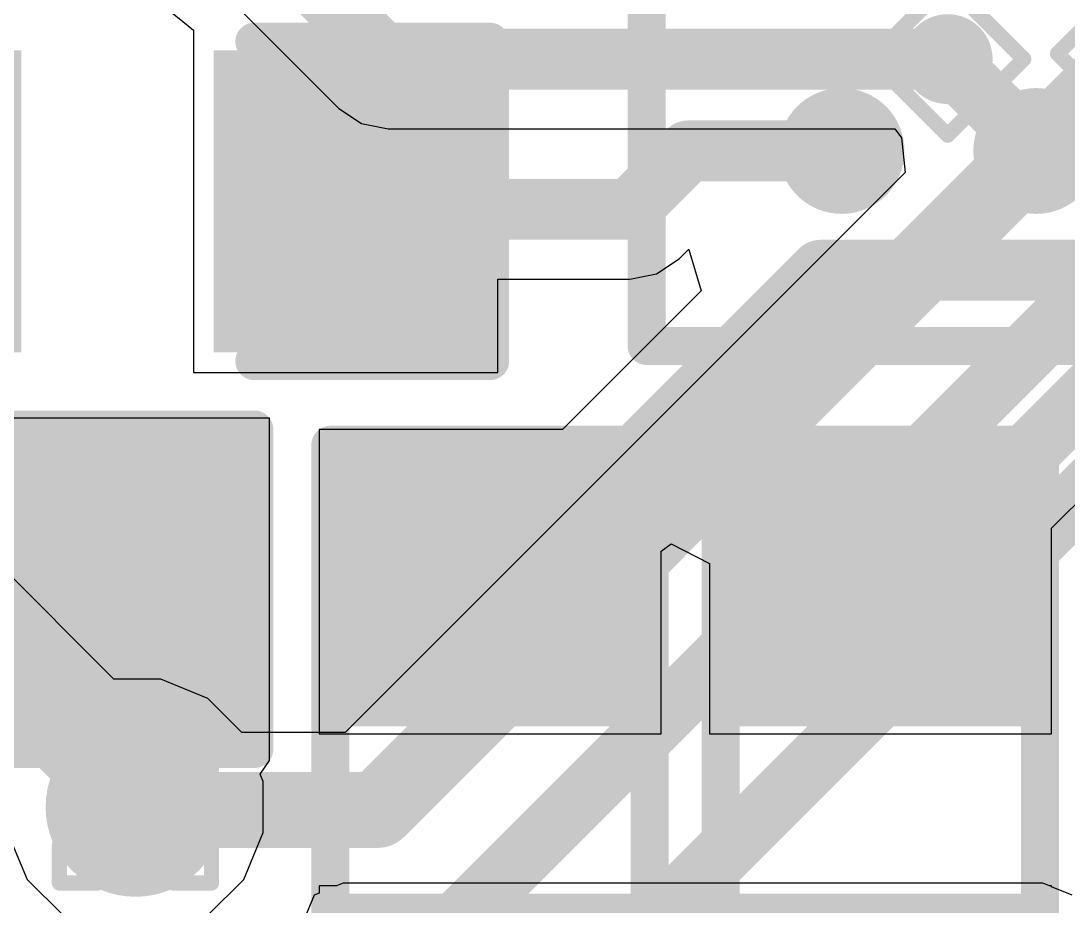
# Model space of a CAD drawing. Header units: inches. Extents: x -0.2 to 17.4, y -0.2 to 2.6.
# Drawn here: x 0.8019 to 0.9396, y 0.0514 to 0.1678 of the extents above; entities that cross this region are included whole.
import ezdxf

# ---------------------------------------------------------------- set-up
doc = ezdxf.new("R2010")
doc.units = ezdxf.units.IN
doc.header["$MEASUREMENT"] = 0
for name, color, linetype in [('Bottom Layer', 5, 'Continuous'), ('Drill Drawing', 1, 'Continuous'), ('Top Layer', 1, 'Continuous'), ('Top Overlay', 2, 'Continuous'), ('Top Paste', 8, 'Continuous'), ('Top Solder', 216, 'Continuous'), ('Via Holes', 16, 'Continuous')]:
    doc.layers.add(name, color=color, linetype=linetype)

# ---------------------------------------------------------------- blocks, each defined once
blk = doc.blocks.new('TC358870XBG_17')
at = {"layer": 'Top Layer'}
h = blk.add_hatch(color=1, dxfattribs=at)
edge = h.paths.add_edge_path()
edge.add_arc((-0.11516, -0.11516), 0.0063, 0, 360)
h = blk.add_hatch(color=1, dxfattribs=at)
edge = h.paths.add_edge_path()
edge.add_arc((-0.08957, -0.11516), 0.0063, 0, 360)
at = {"layer": 'Top Paste'}
h = blk.add_hatch(color=8, dxfattribs=at)
edge = h.paths.add_edge_path()
edge.add_arc((-0.11516, -0.11516), 0.0063, 0, 360)
h = blk.add_hatch(color=8, dxfattribs=at)
edge = h.paths.add_edge_path()
edge.add_arc((-0.08957, -0.11516), 0.0063, 0, 360)
at = {"layer": 'Top Solder'}
h = blk.add_hatch(color=216, dxfattribs=at)
edge = h.paths.add_edge_path()
edge.add_arc((-0.11516, -0.11516), 0.00827, 0, 360)
h = blk.add_hatch(color=216, dxfattribs=at)
edge = h.paths.add_edge_path()
edge.add_arc((-0.08957, -0.11516), 0.00827, 0, 360)
at = {"layer": 'Top Overlay'}
for points in [[(-0.1408, -0.1408, 0.005, 0.005, 0), (-0.1408, 0.1408, 0.005, 0.005, 0)], [(-0.1408, -0.1408, 0.005, 0.005, 0), (0.1408, -0.1408, 0.005, 0.005, 0)]]:
    blk.add_lwpolyline(points, format="xyseb", dxfattribs=at)
blk.add_lwpolyline([(-0.14205, -0.1408, 0.0025, 0.0025, 1), (-0.13955, -0.1408, 0.0025, 0.0025, 1)], format="xyseb", close=True, dxfattribs=at)
blk.add_lwpolyline([(-0.14205, -0.1408, 0.0025, 0.0025, 1), (-0.13955, -0.1408, 0.0025, 0.0025, 1)], format="xyseb", close=True, dxfattribs=at)
blk = doc.blocks.new('R___0603_30')
at = {"layer": 'Top Layer'}
for points in [[(-0.015, 0.0175), (-0.015, -0.0175), (-0.045, -0.0175), (-0.045, 0.0175)], [(0.045, 0.0175), (0.045, -0.0175), (0.015, -0.0175), (0.015, 0.0175)]]:
    blk.add_hatch(color=1, dxfattribs=at).paths.add_polyline_path(points)
at = {"layer": 'Top Paste'}
for points in [[(-0.015, 0.0175), (-0.015, -0.0175), (-0.045, -0.0175), (-0.045, 0.0175)], [(0.045, 0.0175), (0.045, -0.0175), (0.015, -0.0175), (0.015, 0.0175)]]:
    blk.add_hatch(color=8, dxfattribs=at).paths.add_polyline_path(points)
at = {"layer": 'Top Solder'}
for points in [[(-0.011, 0.0215), (-0.011, -0.0215), (-0.049, -0.0215), (-0.049, 0.0215)], [(0.049, 0.0215), (0.049, -0.0215), (0.011, -0.0215), (0.011, 0.0215)]]:
    blk.add_hatch(color=216, dxfattribs=at).paths.add_polyline_path(points)
at = {"layer": 'Top Overlay'}
for points in [[(0.048, 0.021, 0.005, 0.005, 0), (-0.048, 0.021, 0.005, 0.005, 0)], [(-0.048, 0.021, 0.005, 0.005, 0), (-0.048, -0.021, 0.005, 0.005, 0)], [(0.048, 0.021, 0.005, 0.005, 0), (0.048, -0.021, 0.005, 0.005, 0)], [(0.048, -0.021, 0.005, 0.005, 0), (-0.048, -0.021, 0.005, 0.005, 0)]]:
    blk.add_lwpolyline(points, format="xyseb", dxfattribs=at)
for points in [[(-0.04925, 0.021, 0.0025, 0.0025, 1), (-0.04675, 0.021, 0.0025, 0.0025, 1)], [(-0.04925, 0.021, 0.0025, 0.0025, 1), (-0.04675, 0.021, 0.0025, 0.0025, 1)], [(0.04675, 0.021, 0.0025, 0.0025, 1), (0.04925, 0.021, 0.0025, 0.0025, 1)], [(0.04675, 0.021, 0.0025, 0.0025, 1), (0.04925, 0.021, 0.0025, 0.0025, 1)], [(-0.04925, -0.021, 0.0025, 0.0025, 1), (-0.04675, -0.021, 0.0025, 0.0025, 1)], [(-0.04925, -0.021, 0.0025, 0.0025, 1), (-0.04675, -0.021, 0.0025, 0.0025, 1)], [(0.04675, -0.021, 0.0025, 0.0025, 1), (0.04925, -0.021, 0.0025, 0.0025, 1)], [(0.04675, -0.021, 0.0025, 0.0025, 1), (0.04925, -0.021, 0.0025, 0.0025, 1)]]:
    blk.add_lwpolyline(points, format="xyseb", close=True, dxfattribs=at)
blk = doc.blocks.new('R___0603_31')
at = {"layer": 'Top Layer'}
for points in [[(-0.015, 0.0175), (-0.015, -0.0175), (-0.045, -0.0175), (-0.045, 0.0175)], [(0.045, 0.0175), (0.045, -0.0175), (0.015, -0.0175), (0.015, 0.0175)]]:
    blk.add_hatch(color=1, dxfattribs=at).paths.add_polyline_path(points)
at = {"layer": 'Top Paste'}
for points in [[(-0.015, 0.0175), (-0.015, -0.0175), (-0.045, -0.0175), (-0.045, 0.0175)], [(0.045, 0.0175), (0.045, -0.0175), (0.015, -0.0175), (0.015, 0.0175)]]:
    blk.add_hatch(color=8, dxfattribs=at).paths.add_polyline_path(points)
at = {"layer": 'Top Solder'}
for points in [[(-0.011, 0.0215), (-0.011, -0.0215), (-0.049, -0.0215), (-0.049, 0.0215)], [(0.049, 0.0215), (0.049, -0.0215), (0.011, -0.0215), (0.011, 0.0215)]]:
    blk.add_hatch(color=216, dxfattribs=at).paths.add_polyline_path(points)
at = {"layer": 'Top Overlay'}
for points in [[(-0.048, 0.021, 0.005, 0.005, 0), (0.048, 0.021, 0.005, 0.005, 0)], [(-0.048, 0.021, 0.005, 0.005, 0), (-0.048, -0.021, 0.005, 0.005, 0)], [(0.048, 0.021, 0.005, 0.005, 0), (0.048, -0.021, 0.005, 0.005, 0)], [(-0.048, -0.021, 0.005, 0.005, 0), (0.048, -0.021, 0.005, 0.005, 0)]]:
    blk.add_lwpolyline(points, format="xyseb", dxfattribs=at)
for points in [[(-0.04925, 0.021, 0.0025, 0.0025, 1), (-0.04675, 0.021, 0.0025, 0.0025, 1)], [(-0.04925, 0.021, 0.0025, 0.0025, 1), (-0.04675, 0.021, 0.0025, 0.0025, 1)], [(0.04675, 0.021, 0.0025, 0.0025, 1), (0.04925, 0.021, 0.0025, 0.0025, 1)], [(0.04675, 0.021, 0.0025, 0.0025, 1), (0.04925, 0.021, 0.0025, 0.0025, 1)], [(-0.04925, -0.021, 0.0025, 0.0025, 1), (-0.04675, -0.021, 0.0025, 0.0025, 1)], [(-0.04925, -0.021, 0.0025, 0.0025, 1), (-0.04675, -0.021, 0.0025, 0.0025, 1)], [(0.04675, -0.021, 0.0025, 0.0025, 1), (0.04925, -0.021, 0.0025, 0.0025, 1)], [(0.04675, -0.021, 0.0025, 0.0025, 1), (0.04925, -0.021, 0.0025, 0.0025, 1)]]:
    blk.add_lwpolyline(points, format="xyseb", close=True, dxfattribs=at)
blk = doc.blocks.new('R___0603_32')
at = {"layer": 'Top Layer'}
for points in [[(-0.015, 0.0175), (-0.015, -0.0175), (-0.045, -0.0175), (-0.045, 0.0175)], [(0.045, 0.0175), (0.045, -0.0175), (0.015, -0.0175), (0.015, 0.0175)]]:
    blk.add_hatch(color=1, dxfattribs=at).paths.add_polyline_path(points)
at = {"layer": 'Top Paste'}
for points in [[(-0.015, 0.0175), (-0.015, -0.0175), (-0.045, -0.0175), (-0.045, 0.0175)], [(0.045, 0.0175), (0.045, -0.0175), (0.015, -0.0175), (0.015, 0.0175)]]:
    blk.add_hatch(color=8, dxfattribs=at).paths.add_polyline_path(points)
at = {"layer": 'Top Solder'}
for points in [[(-0.011, 0.0215), (-0.011, -0.0215), (-0.049, -0.0215), (-0.049, 0.0215)], [(0.049, 0.0215), (0.049, -0.0215), (0.011, -0.0215), (0.011, 0.0215)]]:
    blk.add_hatch(color=216, dxfattribs=at).paths.add_polyline_path(points)
at = {"layer": 'Top Overlay'}
for points in [[(-0.048, 0.021, 0.005, 0.005, 0), (0.048, 0.021, 0.005, 0.005, 0)], [(-0.048, 0.021, 0.005, 0.005, 0), (-0.048, -0.021, 0.005, 0.005, 0)], [(0.048, 0.021, 0.005, 0.005, 0), (0.048, -0.021, 0.005, 0.005, 0)], [(-0.048, -0.021, 0.005, 0.005, 0), (0.048, -0.021, 0.005, 0.005, 0)]]:
    blk.add_lwpolyline(points, format="xyseb", dxfattribs=at)
for points in [[(-0.04925, 0.021, 0.0025, 0.0025, 1), (-0.04675, 0.021, 0.0025, 0.0025, 1)], [(-0.04925, 0.021, 0.0025, 0.0025, 1), (-0.04675, 0.021, 0.0025, 0.0025, 1)], [(0.04675, 0.021, 0.0025, 0.0025, 1), (0.04925, 0.021, 0.0025, 0.0025, 1)], [(0.04675, 0.021, 0.0025, 0.0025, 1), (0.04925, 0.021, 0.0025, 0.0025, 1)], [(-0.04925, -0.021, 0.0025, 0.0025, 1), (-0.04675, -0.021, 0.0025, 0.0025, 1)], [(-0.04925, -0.021, 0.0025, 0.0025, 1), (-0.04675, -0.021, 0.0025, 0.0025, 1)], [(0.04675, -0.021, 0.0025, 0.0025, 1), (0.04925, -0.021, 0.0025, 0.0025, 1)], [(0.04675, -0.021, 0.0025, 0.0025, 1), (0.04925, -0.021, 0.0025, 0.0025, 1)]]:
    blk.add_lwpolyline(points, format="xyseb", close=True, dxfattribs=at)
blk = doc.blocks.new('C___0603_84')
at = {"layer": 'Top Layer'}
for points in [[(-0.015, 0.0175), (-0.015, -0.0175), (-0.045, -0.0175), (-0.045, 0.0175)], [(0.045, 0.0175), (0.045, -0.0175), (0.015, -0.0175), (0.015, 0.0175)]]:
    blk.add_hatch(color=1, dxfattribs=at).paths.add_polyline_path(points)
at = {"layer": 'Top Paste'}
for points in [[(-0.015, 0.0175), (-0.015, -0.0175), (-0.045, -0.0175), (-0.045, 0.0175)], [(0.045, 0.0175), (0.045, -0.0175), (0.015, -0.0175), (0.015, 0.0175)]]:
    blk.add_hatch(color=8, dxfattribs=at).paths.add_polyline_path(points)
at = {"layer": 'Top Solder'}
for points in [[(-0.01264, 0.01986), (-0.01264, -0.01986), (-0.04736, -0.01986), (-0.04736, 0.01986)], [(0.04736, 0.01986), (0.04736, -0.01986), (0.01264, -0.01986), (0.01264, 0.01986)]]:
    blk.add_hatch(color=216, dxfattribs=at).paths.add_polyline_path(points)
at = {"layer": 'Top Overlay'}
for points in [[(-0.049, 0.021, 0.005, 0.005, 0), (-0.018, 0.021, 0.005, 0.005, 0)], [(-0.049, -0.021, 0.005, 0.005, 0), (-0.049, 0.021, 0.005, 0.005, 0)], [(0.018, 0.021, 0.005, 0.005, 0), (0.049, 0.021, 0.005, 0.005, 0)], [(0.049, -0.021, 0.005, 0.005, 0), (0.049, 0.021, 0.005, 0.005, 0)], [(-0.049, -0.021, 0.005, 0.005, 0), (-0.018, -0.021, 0.005, 0.005, 0)], [(0.018, -0.021, 0.005, 0.005, 0), (0.049, -0.021, 0.005, 0.005, 0)]]:
    blk.add_lwpolyline(points, format="xyseb", dxfattribs=at)
for points in [[(-0.05025, 0.021, 0.0025, 0.0025, 1), (-0.04775, 0.021, 0.0025, 0.0025, 1)], [(-0.05025, 0.021, 0.0025, 0.0025, 1), (-0.04775, 0.021, 0.0025, 0.0025, 1)], [(-0.01925, 0.021, 0.0025, 0.0025, 1), (-0.01675, 0.021, 0.0025, 0.0025, 1)], [(0.01675, 0.021, 0.0025, 0.0025, 1), (0.01925, 0.021, 0.0025, 0.0025, 1)], [(0.04775, 0.021, 0.0025, 0.0025, 1), (0.05025, 0.021, 0.0025, 0.0025, 1)], [(0.04775, 0.021, 0.0025, 0.0025, 1), (0.05025, 0.021, 0.0025, 0.0025, 1)], [(-0.05025, -0.021, 0.0025, 0.0025, 1), (-0.04775, -0.021, 0.0025, 0.0025, 1)], [(-0.05025, -0.021, 0.0025, 0.0025, 1), (-0.04775, -0.021, 0.0025, 0.0025, 1)], [(-0.01925, -0.021, 0.0025, 0.0025, 1), (-0.01675, -0.021, 0.0025, 0.0025, 1)], [(0.01675, -0.021, 0.0025, 0.0025, 1), (0.01925, -0.021, 0.0025, 0.0025, 1)], [(0.04775, -0.021, 0.0025, 0.0025, 1), (0.05025, -0.021, 0.0025, 0.0025, 1)], [(0.04775, -0.021, 0.0025, 0.0025, 1), (0.05025, -0.021, 0.0025, 0.0025, 1)]]:
    blk.add_lwpolyline(points, format="xyseb", close=True, dxfattribs=at)

msp = doc.modelspace()

# ---------------------------------------------------------------- hatches: boundary and pattern name
at = {"layer": 'Bottom Layer'}
h = msp.add_hatch(color=5, dxfattribs=at)
edge = h.paths.add_edge_path()
edge.add_arc((0.92381, 0.16276), 0.00591, 0, 360)
h = msp.add_hatch(color=5, dxfattribs=at)
edge = h.paths.add_edge_path()
edge.add_arc((0.817, 0.06443), 0.01181, 0, 360)
at = {"layer": 'Top Layer'}
h = msp.add_hatch(color=1, dxfattribs=at)
edge = h.paths.add_edge_path()
edge.add_arc((0.92381, 0.16276), 0.00591, 0, 360)
h = msp.add_hatch(color=1, dxfattribs=at)
edge = h.paths.add_edge_path()
edge.add_arc((0.817, 0.06443), 0.01181, 0, 360)
at = {"layer": 'Via Holes'}
h = msp.add_hatch(color=7, dxfattribs=at)
edge = h.paths.add_edge_path()
edge.add_arc((0.92381, 0.16276), 0.00394, 0, 360)
h = msp.add_hatch(color=7, dxfattribs=at)
edge = h.paths.add_edge_path()
edge.add_arc((0.817, 0.06443), 0.00591, 0, 360)

# ---------------------------------------------------------------- linework, layer by layer
at = {"layer": 'Bottom Layer'}
for p, q in [((0.81793, 0.18209), (0.84375, 0.15627)), ((0.81418, 0.08124), (0.73521, 0.16021)), ((0.84375, 0.15627), (0.84673, 0.15428)), ((0.84673, 0.15428), (0.85024, 0.15358)), ((0.85024, 0.15358), (0.91687, 0.15358)), ((0.91687, 0.15358), (0.91775, 0.15242)), ((0.91775, 0.15242), (0.91822, 0.14786)), ((0.91822, 0.14786), (0.84459, 0.07424)), ((0.82034, 0.08124), (0.81418, 0.08124)), ((0.82652, 0.07868), (0.82034, 0.08124)), ((0.83097, 0.07424), (0.82652, 0.07868)), ((0.84459, 0.07424), (0.83097, 0.07424))]:
    msp.add_line(p, q, dxfattribs=at)
for points in [[(0.82, 0.193, 0.008, 0.008, 0), (0.85024, 0.16276, 0.008, 0.008, 0)], [(0.84881, 0.06404, 0.01, 0.01, 0), (0.94825, 0.16348, 0.01, 0.01, 0)], [(0.85024, 0.16276, 0.008, 0.008, 0), (0.92381, 0.16276, 0.008, 0.008, 0)], [(0.85462, 0.04462, 0.008, 0.008, 0), (0.971, 0.161, 0.008, 0.008, 0)], [(0.728, 0.153, 0.01, 0.01, 0), (0.81657, 0.06443, 0.01, 0.01, 0)], [(0.85781, 0.02181, 0.008, 0.008, 0), (0.976, 0.14, 0.008, 0.008, 0)], [(0.81657, 0.06443, 0.01, 0.01, 0), (0.817, 0.06443, 0.01, 0.01, 0)], [(0.81704, 0.06404, 0.01, 0.01, 0), (0.84881, 0.06404, 0.01, 0.01, 0)]]:
    msp.add_lwpolyline(points, format="xyseb", dxfattribs=at)
for points in [[(0.84824, 0.16276, 0.004, 0.004, 1), (0.85224, 0.16276, 0.004, 0.004, 1)], [(0.84824, 0.16276, 0.004, 0.004, 1), (0.85224, 0.16276, 0.004, 0.004, 1)], [(0.92181, 0.16276, 0.004, 0.004, 1), (0.92581, 0.16276, 0.004, 0.004, 1)], [(0.81407, 0.06443, 0.005, 0.005, 1), (0.81907, 0.06443, 0.005, 0.005, 1)], [(0.81407, 0.06443, 0.005, 0.005, 1), (0.81907, 0.06443, 0.005, 0.005, 1)], [(0.8145, 0.06443, 0.005, 0.005, 1), (0.8195, 0.06443, 0.005, 0.005, 1)], [(0.81454, 0.06404, 0.005, 0.005, 1), (0.81954, 0.06404, 0.005, 0.005, 1)], [(0.84631, 0.06404, 0.005, 0.005, 1), (0.85131, 0.06404, 0.005, 0.005, 1)], [(0.84631, 0.06404, 0.005, 0.005, 1), (0.85131, 0.06404, 0.005, 0.005, 1)]]:
    msp.add_lwpolyline(points, format="xyseb", close=True, dxfattribs=at)
at = {"layer": 'Drill Drawing'}
for points in [[(0.91381, 0.16276, 0.002, 0.002, 0), (0.92381, 0.17276, 0.002, 0.002, 0)], [(0.92381, 0.17276, 0.002, 0.002, 0), (0.93381, 0.16276, 0.002, 0.002, 0)], [(0.93825, 0.16348, 0.002, 0.002, 0), (0.94825, 0.17348, 0.002, 0.002, 0)], [(0.93825, 0.16348, 0.002, 0.002, 0), (0.94825, 0.15348, 0.002, 0.002, 0)], [(0.91381, 0.16276, 0.002, 0.002, 0), (0.92381, 0.15276, 0.002, 0.002, 0)], [(0.92381, 0.15276, 0.002, 0.002, 0), (0.93381, 0.16276, 0.002, 0.002, 0)], [(0.807, 0.06943, 0.002, 0.002, 0), (0.807, 0.07443, 0.002, 0.002, 0)], [(0.807, 0.07443, 0.002, 0.002, 0), (0.812, 0.07443, 0.002, 0.002, 0)], [(0.812, 0.07443, 0.002, 0.002, 0), (0.817, 0.06943, 0.002, 0.002, 0)], [(0.817, 0.06943, 0.002, 0.002, 0), (0.822, 0.07443, 0.002, 0.002, 0)], [(0.822, 0.07443, 0.002, 0.002, 0), (0.827, 0.07443, 0.002, 0.002, 0)], [(0.827, 0.06943, 0.002, 0.002, 0), (0.827, 0.07443, 0.002, 0.002, 0)], [(0.807, 0.06943, 0.002, 0.002, 0), (0.812, 0.06443, 0.002, 0.002, 0)], [(0.822, 0.06443, 0.002, 0.002, 0), (0.827, 0.06943, 0.002, 0.002, 0)], [(0.807, 0.05943, 0.002, 0.002, 0), (0.812, 0.06443, 0.002, 0.002, 0)], [(0.822, 0.06443, 0.002, 0.002, 0), (0.827, 0.05943, 0.002, 0.002, 0)], [(0.807, 0.05443, 0.002, 0.002, 0), (0.807, 0.05943, 0.002, 0.002, 0)], [(0.812, 0.05443, 0.002, 0.002, 0), (0.817, 0.05943, 0.002, 0.002, 0)], [(0.817, 0.05943, 0.002, 0.002, 0), (0.822, 0.05443, 0.002, 0.002, 0)], [(0.827, 0.05443, 0.002, 0.002, 0), (0.827, 0.05943, 0.002, 0.002, 0)], [(0.807, 0.05443, 0.002, 0.002, 0), (0.812, 0.05443, 0.002, 0.002, 0)], [(0.822, 0.05443, 0.002, 0.002, 0), (0.827, 0.05443, 0.002, 0.002, 0)]]:
    msp.add_lwpolyline(points, format="xyseb", dxfattribs=at)
for points in [[(0.93775, 0.16348, 0.001, 0.001, 1), (0.93875, 0.16348, 0.001, 0.001, 1)], [(0.93775, 0.16348, 0.001, 0.001, 1), (0.93875, 0.16348, 0.001, 0.001, 1)], [(0.91331, 0.16276, 0.001, 0.001, 1), (0.91431, 0.16276, 0.001, 0.001, 1)], [(0.91331, 0.16276, 0.001, 0.001, 1), (0.91431, 0.16276, 0.001, 0.001, 1)], [(0.93331, 0.16276, 0.001, 0.001, 1), (0.93431, 0.16276, 0.001, 0.001, 1)], [(0.93331, 0.16276, 0.001, 0.001, 1), (0.93431, 0.16276, 0.001, 0.001, 1)], [(0.92331, 0.15276, 0.001, 0.001, 1), (0.92431, 0.15276, 0.001, 0.001, 1)], [(0.92331, 0.15276, 0.001, 0.001, 1), (0.92431, 0.15276, 0.001, 0.001, 1)], [(0.8065, 0.07443, 0.001, 0.001, 1), (0.8075, 0.07443, 0.001, 0.001, 1)], [(0.8065, 0.07443, 0.001, 0.001, 1), (0.8075, 0.07443, 0.001, 0.001, 1)], [(0.8115, 0.07443, 0.001, 0.001, 1), (0.8125, 0.07443, 0.001, 0.001, 1)], [(0.8115, 0.07443, 0.001, 0.001, 1), (0.8125, 0.07443, 0.001, 0.001, 1)], [(0.8215, 0.07443, 0.001, 0.001, 1), (0.8225, 0.07443, 0.001, 0.001, 1)], [(0.8215, 0.07443, 0.001, 0.001, 1), (0.8225, 0.07443, 0.001, 0.001, 1)], [(0.8265, 0.07443, 0.001, 0.001, 1), (0.8275, 0.07443, 0.001, 0.001, 1)], [(0.8265, 0.07443, 0.001, 0.001, 1), (0.8275, 0.07443, 0.001, 0.001, 1)], [(0.8065, 0.06943, 0.001, 0.001, 1), (0.8075, 0.06943, 0.001, 0.001, 1)], [(0.8065, 0.06943, 0.001, 0.001, 1), (0.8075, 0.06943, 0.001, 0.001, 1)], [(0.8165, 0.06943, 0.001, 0.001, 1), (0.8175, 0.06943, 0.001, 0.001, 1)], [(0.8165, 0.06943, 0.001, 0.001, 1), (0.8175, 0.06943, 0.001, 0.001, 1)], [(0.8265, 0.06943, 0.001, 0.001, 1), (0.8275, 0.06943, 0.001, 0.001, 1)], [(0.8265, 0.06943, 0.001, 0.001, 1), (0.8275, 0.06943, 0.001, 0.001, 1)], [(0.8115, 0.06443, 0.001, 0.001, 1), (0.8125, 0.06443, 0.001, 0.001, 1)], [(0.8115, 0.06443, 0.001, 0.001, 1), (0.8125, 0.06443, 0.001, 0.001, 1)], [(0.8215, 0.06443, 0.001, 0.001, 1), (0.8225, 0.06443, 0.001, 0.001, 1)], [(0.8215, 0.06443, 0.001, 0.001, 1), (0.8225, 0.06443, 0.001, 0.001, 1)], [(0.8065, 0.05943, 0.001, 0.001, 1), (0.8075, 0.05943, 0.001, 0.001, 1)], [(0.8065, 0.05943, 0.001, 0.001, 1), (0.8075, 0.05943, 0.001, 0.001, 1)], [(0.8165, 0.05943, 0.001, 0.001, 1), (0.8175, 0.05943, 0.001, 0.001, 1)], [(0.8165, 0.05943, 0.001, 0.001, 1), (0.8175, 0.05943, 0.001, 0.001, 1)], [(0.8265, 0.05943, 0.001, 0.001, 1), (0.8275, 0.05943, 0.001, 0.001, 1)], [(0.8265, 0.05943, 0.001, 0.001, 1), (0.8275, 0.05943, 0.001, 0.001, 1)], [(0.8065, 0.05443, 0.001, 0.001, 1), (0.8075, 0.05443, 0.001, 0.001, 1)], [(0.8065, 0.05443, 0.001, 0.001, 1), (0.8075, 0.05443, 0.001, 0.001, 1)], [(0.8115, 0.05443, 0.001, 0.001, 1), (0.8125, 0.05443, 0.001, 0.001, 1)], [(0.8115, 0.05443, 0.001, 0.001, 1), (0.8125, 0.05443, 0.001, 0.001, 1)], [(0.8215, 0.05443, 0.001, 0.001, 1), (0.8225, 0.05443, 0.001, 0.001, 1)], [(0.8215, 0.05443, 0.001, 0.001, 1), (0.8225, 0.05443, 0.001, 0.001, 1)], [(0.8265, 0.05443, 0.001, 0.001, 1), (0.8275, 0.05443, 0.001, 0.001, 1)], [(0.8265, 0.05443, 0.001, 0.001, 1), (0.8275, 0.05443, 0.001, 0.001, 1)]]:
    msp.add_lwpolyline(points, format="xyseb", close=True, dxfattribs=at)
at = {"layer": 'Top Layer'}
for p, q in [((0.8209, 0.16959), (0.82464, 0.16655)), ((0.82464, 0.16655), (0.82464, 0.16459)), ((0.82464, 0.16459), (0.82464, 0.12155)), ((0.88849, 0.13651), (0.88971, 0.13773)), ((0.88971, 0.13773), (0.88976, 0.13772)), ((0.88976, 0.13772), (0.89141, 0.13229)), ((0.88551, 0.13452), (0.88849, 0.13651)), ((0.86464, 0.12155), (0.86464, 0.13382)), ((0.86464, 0.13382), (0.882, 0.13382)), ((0.882, 0.13382), (0.88551, 0.13452)), ((0.89141, 0.13229), (0.87316, 0.11405)), ((0.82464, 0.12155), (0.86464, 0.12155)), ((0.83464, 0.11555), (0.79464, 0.11555)), ((0.83464, 0.07055), (0.83464, 0.11555)), ((0.87316, 0.11405), (0.84114, 0.11405)), ((0.84114, 0.11405), (0.84114, 0.07405)), ((0.93747, 0.10107), (0.94419, 0.10778)), ((0.93747, 0.07405), (0.93747, 0.10107)), ((0.88614, 0.09808), (0.88747, 0.09903)), ((0.88614, 0.07405), (0.88614, 0.09808)), ((0.88747, 0.09903), (0.89247, 0.09644)), ((0.89247, 0.09644), (0.89247, 0.07405)), ((0.84114, 0.07405), (0.88614, 0.07405)), ((0.89247, 0.07405), (0.93747, 0.07405)), ((0.83342, 0.06872), (0.83464, 0.07055)), ((0.83464, 0.07055), (0.83464, 0.07055)), ((0.83381, 0.06778), (0.83342, 0.06872)), ((0.83381, 0.06109), (0.83381, 0.06778)), ((0.80019, 0.06109), (0.80275, 0.05491)), ((0.83125, 0.05491), (0.83381, 0.06109)), ((0.80275, 0.05491), (0.80748, 0.05018)), ((0.82652, 0.05018), (0.83125, 0.05491)), ((0.84345, 0.05405), (0.84114, 0.05405)), ((0.84114, 0.05405), (0.84114, 0.05309)), ((0.84433, 0.05441), (0.84345, 0.05405)), ((0.93633, 0.05441), (0.84433, 0.05441)), ((0.93721, 0.05405), (0.93633, 0.05441)), ((0.93747, 0.05405), (0.93721, 0.05405)), ((0.93747, 0.05394), (0.93747, 0.05405)), ((0.94016, 0.05283), (0.93747, 0.05394)), ((0.84051, 0.05283), (0.83892, 0.049)), ((0.84114, 0.05309), (0.84051, 0.05283))]:
    msp.add_line(p, q, dxfattribs=at)
for points in [[(0.92381, 0.16255, 0.008, 0.008, 0), (0.92381, 0.16276, 0.008, 0.008, 0)], [(0.92381, 0.16255, 0.008, 0.008, 0), (0.93546, 0.1509, 0.008, 0.008, 0)], [(0.882, 0.143, 0.008, 0.008, 0), (0.88969, 0.15069, 0.008, 0.008, 0)], [(0.88969, 0.15069, 0.008, 0.008, 0), (0.90987, 0.15069, 0.008, 0.008, 0)], [(0.93546, 0.15069, 0.008, 0.008, 0), (0.93546, 0.1509, 0.008, 0.008, 0)], [(0.84464, 0.14405, 0.006, 0.006, 0), (0.84569, 0.143, 0.006, 0.006, 0)], [(0.84569, 0.143, 0.008, 0.008, 0), (0.882, 0.143, 0.008, 0.008, 0)], [(0.86614, 0.09405, 0.008, 0.008, 0), (0.90709, 0.135, 0.008, 0.008, 0)], [(0.90709, 0.135, 0.008, 0.008, 0), (0.94536, 0.135, 0.008, 0.008, 0)], [(0.91747, 0.09405, 0.008, 0.008, 0), (0.94642, 0.123, 0.008, 0.008, 0)], [(0.81464, 0.09305, 0.01, 0.01, 0), (0.817, 0.09069, 0.01, 0.01, 0)], [(0.86364, 0.09405, 0.008, 0.008, 0), (0.86614, 0.09405, 0.008, 0.008, 0)], [(0.91497, 0.09405, 0.008, 0.008, 0), (0.91747, 0.09405, 0.008, 0.008, 0)], [(0.817, 0.06443, 0.01, 0.01, 0), (0.817, 0.09069, 0.01, 0.01, 0)]]:
    msp.add_lwpolyline(points, format="xyseb", dxfattribs=at)
for points in [[(0.92181, 0.16276, 0.004, 0.004, 1), (0.92581, 0.16276, 0.004, 0.004, 1)], [(0.92181, 0.16255, 0.004, 0.004, 1), (0.92581, 0.16255, 0.004, 0.004, 1)], [(0.92181, 0.16255, 0.004, 0.004, 1), (0.92581, 0.16255, 0.004, 0.004, 1)], [(0.88769, 0.15069, 0.004, 0.004, 1), (0.89169, 0.15069, 0.004, 0.004, 1)], [(0.88769, 0.15069, 0.004, 0.004, 1), (0.89169, 0.15069, 0.004, 0.004, 1)], [(0.90787, 0.15069, 0.004, 0.004, 1), (0.91187, 0.15069, 0.004, 0.004, 1)], [(0.93346, 0.1509, 0.004, 0.004, 1), (0.93746, 0.1509, 0.004, 0.004, 1)], [(0.93346, 0.1509, 0.004, 0.004, 1), (0.93746, 0.1509, 0.004, 0.004, 1)], [(0.93346, 0.15069, 0.004, 0.004, 1), (0.93746, 0.15069, 0.004, 0.004, 1)], [(0.84314, 0.14405, 0.003, 0.003, 1), (0.84614, 0.14405, 0.003, 0.003, 1)], [(0.84369, 0.143, 0.004, 0.004, 1), (0.84769, 0.143, 0.004, 0.004, 1)], [(0.84419, 0.143, 0.003, 0.003, 1), (0.84719, 0.143, 0.003, 0.003, 1)], [(0.88, 0.143, 0.004, 0.004, 1), (0.884, 0.143, 0.004, 0.004, 1)], [(0.88, 0.143, 0.004, 0.004, 1), (0.884, 0.143, 0.004, 0.004, 1)], [(0.90509, 0.135, 0.004, 0.004, 1), (0.90909, 0.135, 0.004, 0.004, 1)], [(0.90509, 0.135, 0.004, 0.004, 1), (0.90909, 0.135, 0.004, 0.004, 1)], [(0.81214, 0.09305, 0.005, 0.005, 1), (0.81714, 0.09305, 0.005, 0.005, 1)], [(0.86164, 0.09405, 0.004, 0.004, 1), (0.86564, 0.09405, 0.004, 0.004, 1)], [(0.86414, 0.09405, 0.004, 0.004, 1), (0.86814, 0.09405, 0.004, 0.004, 1)], [(0.86414, 0.09405, 0.004, 0.004, 1), (0.86814, 0.09405, 0.004, 0.004, 1)], [(0.91297, 0.09405, 0.004, 0.004, 1), (0.91697, 0.09405, 0.004, 0.004, 1)], [(0.91547, 0.09405, 0.004, 0.004, 1), (0.91947, 0.09405, 0.004, 0.004, 1)], [(0.91547, 0.09405, 0.004, 0.004, 1), (0.91947, 0.09405, 0.004, 0.004, 1)], [(0.8145, 0.09069, 0.005, 0.005, 1), (0.8195, 0.09069, 0.005, 0.005, 1)], [(0.8145, 0.09069, 0.005, 0.005, 1), (0.8195, 0.09069, 0.005, 0.005, 1)], [(0.8145, 0.06443, 0.005, 0.005, 1), (0.8195, 0.06443, 0.005, 0.005, 1)]]:
    msp.add_lwpolyline(points, format="xyseb", close=True, dxfattribs=at)

# ---------------------------------------------------------------- block references
for name, p in [('TC358870XBG_17', (1.02502, 0.26584)), ('C___0603_84', (0.81464, 0.14405))]:
    msp.add_blockref(name, p)
for name, p, rotation in [('R___0603_30', (0.78464, 0.09305), 180), ('R___0603_31', (0.86364, 0.06405), 90), ('R___0603_32', (0.91497, 0.06405), 90)]:
    msp.add_blockref(name, p, dxfattribs=dict(rotation=rotation))

doc.saveas('drawing.dxf')
